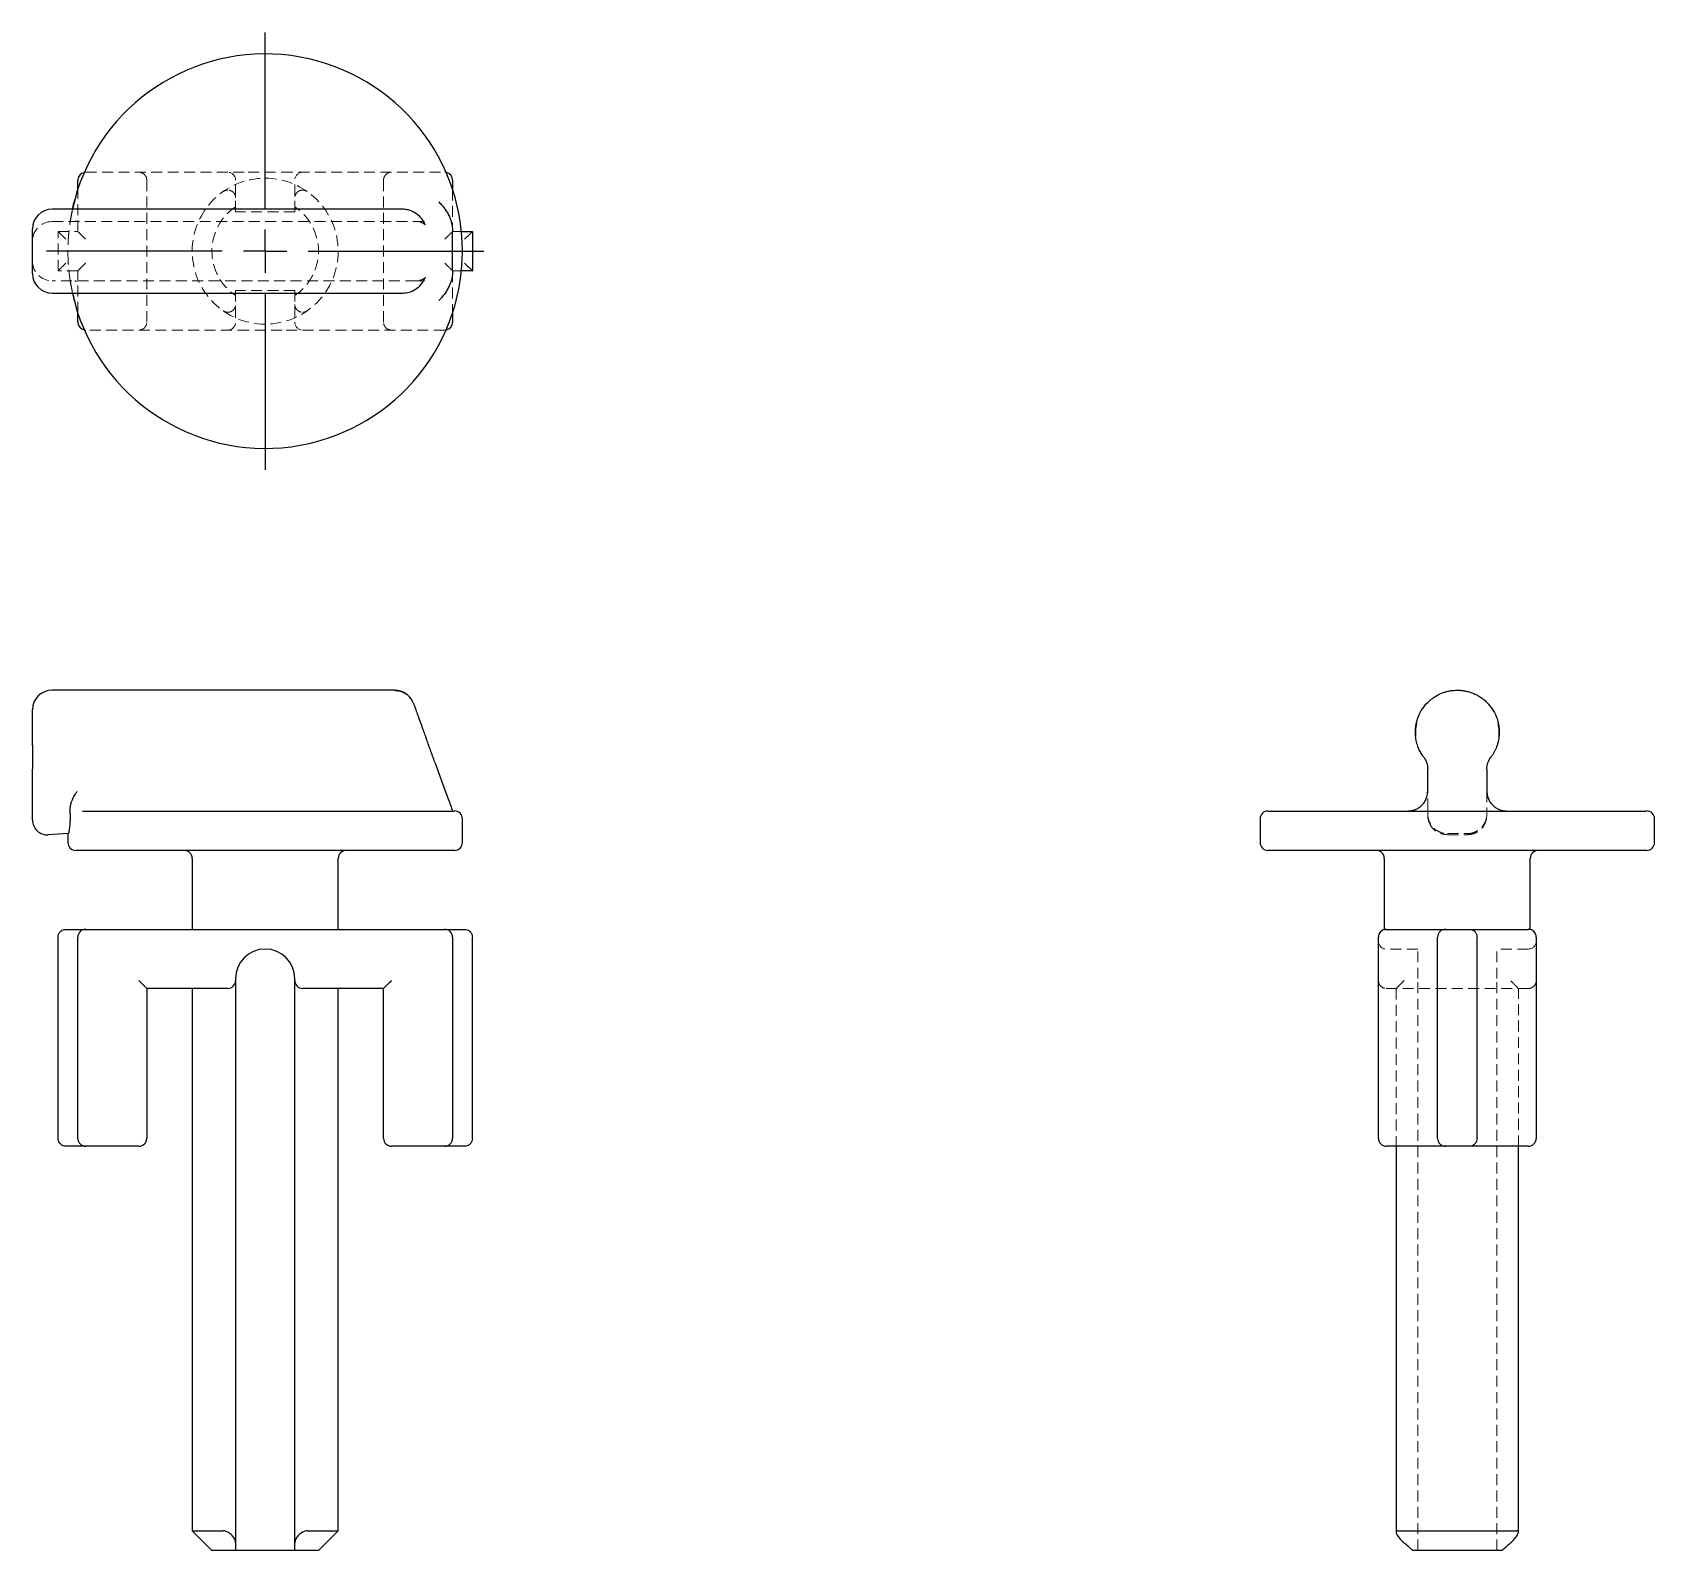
# Model space of a CAD drawing. Header units: millimetres. Extents: x 57 to 246, y 7 to 183.
import ezdxf

# ---------------------------------------------------------------- set-up
doc = ezdxf.new("R2010")
doc.units = ezdxf.units.MM
doc.linetypes.add('HIDDEN', pattern=[1.905, 1.27, -0.635])
doc.layers.add('10', color=7, linetype='Continuous')

# ---------------------------------------------------------------- blocks, each defined once
blk = doc.blocks.new('SW_CENTERMARKSYMBOL_0')
at = {"layer": '10', "color": 0}
for p, q in [((0, 5), (0, 25.42)), ((0, 0), (0, 2.5)), ((-5, 0), (-25.42, 0)), ((0, 0), (-2.5, 0)), ((0, 0), (0, -2.5)), ((0, 0), (2.5, 0)), ((5, 0), (25.42, 0)), ((0, -5), (0, -25.42))]:
    blk.add_line(p, q, dxfattribs=at)

msp = doc.modelspace()

# ---------------------------------------------------------------- linework, layer by layer
at = {"color": 7, "linetype": 'Continuous', "lineweight": 25}
for p, q in [((62.72, 165.16), (62.72, 166.25)), ((106.26, 166.25), (106.26, 165.16)), ((100.49, 162.87), (59.74, 162.87)), ((57.45, 155.42), (57.45, 160.58)), ((102.89, 161.44), (102.99, 161.44)), ((103.13, 161.03), (103.13, 161.03)), ((106.26, 155.67), (106.26, 160.33)), ((107.3, 160.29), (108.56, 160.29)), ((108.56, 160.29), (108.56, 155.71)), ((102.99, 154.56), (102.87, 154.56)), ((103.13, 154.97), (103.13, 154.97)), ((108.56, 155.71), (107.3, 155.71)), ((59.74, 153.13), (100.49, 153.13)), ((62.72, 149.75), (62.72, 150.84)), ((106.26, 150.84), (106.26, 149.75)), ((99.55, 106.98), (59.74, 106.98)), ((57.45, 100.56), (57.45, 104.69)), ((218.25, 103.18), (218.15, 102.47)), ((218.15, 101.95), (218.15, 101.67)), ((227.83, 102.63), (227.75, 103.18)), ((227.85, 101.67), (227.85, 101.95)), ((57.45, 100.56), (57.45, 97.81)), ((104.21, 98.6), (105.15, 96.02)), ((57.45, 91.9), (57.45, 97.81)), ((219.56, 95.24), (219.56, 97.81)), ((226.44, 97.81), (226.44, 95.24)), ((61.83, 92.62), (61.83, 93.14)), ((63.25, 92.94), (106.49, 92.94)), ((201, 92.94), (245, 92.94)), ((107.41, 89.28), (107.41, 92.03)), ((200.08, 92.03), (200.08, 89.28)), ((245.92, 89.28), (245.92, 92.03)), ((61.6, 90.31), (59.28, 90.17)), ((61.57, 90.31), (61.57, 89.28)), ((106.49, 88.36), (62.49, 88.36)), ((76.01, 87.44), (76.01, 79.19)), ((92.97, 79.19), (92.97, 87.44)), ((245, 88.36), (201, 88.36)), ((214.52, 87.44), (214.52, 79.19)), ((231.48, 79.19), (231.48, 87.44)), ((61.35, 79.19), (63.64, 79.19)), ((63.64, 79.19), (82.53, 79.19)), ((82.53, 79.19), (86.45, 79.19)), ((86.45, 79.19), (105.35, 79.19)), ((105.35, 79.19), (107.64, 79.19)), ((214.52, 79.19), (214.65, 79.19)), ((214.75, 79.19), (221.62, 79.19)), ((221.62, 79.19), (224.38, 79.19)), ((224.38, 79.19), (231.25, 79.19)), ((60.43, 54.9), (60.43, 78.28)), ((62.72, 54.9), (62.72, 78.28)), ((106.26, 78.28), (106.26, 54.9)), ((108.56, 54.9), (108.56, 78.28)), ((213.83, 54.9), (213.83, 78.28)), ((220.71, 54.9), (220.71, 78.28)), ((225.29, 54.9), (225.29, 78.28)), ((232.17, 78.28), (232.17, 54.9)), ((80.14, 72.32), (70.74, 72.32)), ((70.74, 72.32), (70.74, 54.9)), ((76.01, 72.32), (76.01, 9.29)), ((81.05, 73.46), (81.05, 73.24)), ((81.05, 73.24), (81.05, 7.89)), ((87.93, 73.24), (87.93, 73.46)), ((87.93, 7.89), (87.93, 73.24)), ((98.24, 72.32), (88.85, 72.32)), ((92.97, 9.29), (92.97, 72.32)), ((98.24, 54.9), (98.24, 72.32)), ((63.64, 53.98), (61.35, 53.98)), ((69.82, 53.98), (63.64, 53.98)), ((105.35, 53.98), (99.16, 53.98)), ((107.64, 53.98), (105.35, 53.98)), ((221.62, 53.98), (214.75, 53.98)), ((215.9, 53.98), (215.9, 9.14)), ((224.38, 53.98), (221.62, 53.98)), ((231.25, 53.98), (224.38, 53.98)), ((230.1, 9.14), (230.1, 53.98)), ((76.01, 9.29), (78.3, 7)), ((76.01, 9.29), (79.61, 9.29)), ((89.37, 9.29), (92.97, 9.29)), ((90.68, 7), (92.97, 9.29)), ((216.07, 9.29), (229.93, 9.29)), ((81.05, 7), (78.3, 7)), ((87.93, 7), (81.05, 7)), ((90.68, 7), (87.93, 7)), ((228.15, 7), (217.85, 7))]:
    msp.add_line(p, q, dxfattribs=at)
at = {"color": 7, "linetype": 'HIDDEN', "lineweight": 18}
for p, q in [((63.64, 167.17), (63.48, 167.15)), ((63.64, 167.17), (82.53, 167.17)), ((70.74, 149.75), (70.74, 166.25)), ((81.05, 162.58), (81.05, 166.25)), ((86.45, 167.17), (105.35, 167.17)), ((87.93, 162.58), (87.93, 166.25)), ((98.24, 149.75), (98.24, 166.25)), ((105.35, 167.17), (105.5, 167.15)), ((62.72, 160.29), (62.72, 165.16)), ((106.26, 165.16), (106.26, 160.33)), ((87.93, 162.58), (81.05, 162.58)), ((59.74, 161.44), (102.05, 161.44)), ((60.43, 155.71), (60.43, 160.29)), ((60.43, 160.29), (62.72, 160.29)), ((102.05, 161.44), (102.89, 161.44)), ((106.26, 160.29), (107.3, 160.29)), ((102.05, 154.56), (59.74, 154.56)), ((62.72, 155.71), (60.43, 155.71)), ((62.72, 150.84), (62.72, 155.71)), ((102.87, 154.56), (102.05, 154.56)), ((107.3, 155.71), (106.26, 155.71)), ((106.26, 155.67), (106.26, 150.84)), ((81.05, 153.42), (81.05, 149.75)), ((87.93, 153.42), (81.05, 153.42)), ((87.93, 153.42), (87.93, 149.75)), ((63.48, 148.85), (63.64, 148.83)), ((82.53, 148.83), (63.64, 148.83)), ((105.35, 148.83), (86.45, 148.83)), ((105.5, 148.85), (105.35, 148.83)), ((219.56, 92.62), (219.56, 93.14)), ((219.56, 92.49), (219.56, 92.62)), ((226.44, 92.49), (226.39, 92.02)), ((226.44, 92.62), (226.44, 93.14)), ((226.44, 92.62), (226.44, 92.49)), ((219.61, 92.04), (219.76, 91.63)), ((221.85, 90.17), (224.15, 90.17)), ((214.65, 79.19), (214.75, 79.19)), ((231.25, 79.19), (231.35, 79.19)), ((231.48, 79.19), (231.35, 79.19)), ((218.42, 76.9), (214.75, 76.9)), ((218.42, 73.46), (218.42, 76.9)), ((227.58, 73.46), (227.58, 76.9)), ((231.25, 76.9), (227.58, 76.9)), ((214.75, 72.32), (231.25, 72.32)), ((215.9, 72.32), (215.9, 53.98)), ((218.42, 7), (218.42, 73.46)), ((227.58, 7), (227.58, 73.46)), ((230.1, 53.98), (230.1, 72.32)), ((229.93, 9.29), (230, 9.28))]:
    msp.add_line(p, q, dxfattribs=at)
msp.add_circle((84.49, 158), 8.48, dxfattribs=at)
at = {"color": 7, "linetype": 'Continuous', "lineweight": 25}
for centre, radius, start, end in [((84.49, 158), 22.92, 195.0948, 164.9052), ((63.64, 166.25), 0.917, 99.7392, 180), ((105.35, 166.25), 0.917, 0, 80.2608), ((59.74, 160.58), 2.29, 90, 180), ((59.74, 155.42), 2.29, 180, 270), ((63.64, 149.75), 0.917, 180, 260.2608), ((105.35, 149.75), 0.917, 279.7392, 0), ((59.74, 104.69), 2.29, 90, 180), ((99.55, 104.69), 2.29, 56.3216, 90), ((99.55, 104.69), 2.29, 20, 40.88), ((106.49, 92.03), 0.917, 0, 90), ((201, 92.03), 0.917, 90, 180), ((245, 92.03), 0.917, 0, 90), ((59.18, 91.9), 1.73, 180, 273.3782), ((62.49, 89.28), 0.917, 180, 270), ((106.49, 89.28), 0.917, 270, 0), ((201, 89.28), 0.917, 180, 270), ((245, 89.28), 0.917, 270, 0), ((75.1, 87.44), 0.917, 0, 90), ((93.89, 87.44), 0.917, 90, 180), ((213.6, 87.44), 0.917, 0, 90), ((232.4, 87.44), 0.917, 90, 180), ((63.64, 78.28), 0.917, 90, 180), ((105.35, 78.28), 0.917, 0, 90), ((214.75, 78.28), 0.917, 90, 180), ((231.25, 78.28), 0.917, 0, 90), ((84.49, 73.46), 3.44, 0, 180), ((80.14, 73.24), 0.917, 270, 0), ((88.85, 73.24), 0.917, 180, 270), ((63.64, 54.9), 0.917, 180, 270), ((69.82, 54.9), 0.917, 270, 0), ((99.16, 54.9), 0.917, 180, 270), ((105.35, 54.9), 0.917, 270, 0), ((214.75, 54.9), 0.917, 180, 270), ((231.25, 54.9), 0.917, 270, 0)]:
    msp.add_arc(centre, radius, start, end, dxfattribs=at)
at = {"color": 7, "linetype": 'HIDDEN', "lineweight": 18}
for centre, radius, start, end in [((80.14, 166.25), 0.917, 0, 90), ((88.85, 166.25), 0.917, 90, 180), ((80.14, 164.18), 0.917, 90, 125.1527), ((88.85, 164.18), 0.917, 54.8473, 90), ((84.49, 158), 6.19, 123.749, 236.251), ((84.49, 158), 6.19, 303.749, 56.251), ((59.74, 159.15), 2.29, 90, 180), ((59.74, 156.85), 2.29, 180, 270), ((80.14, 151.82), 0.917, 234.8473, 270), ((88.85, 151.82), 0.917, 270, 305.1527), ((80.14, 149.75), 0.917, 270, 0), ((88.85, 149.75), 0.917, 180, 270), ((214.75, 77.82), 0.917, 180, 270), ((231.25, 77.82), 0.917, 270, 0)]:
    msp.add_arc(centre, radius, start, end, dxfattribs=at)
for points, knots in [([(70.74, 166.25), (70.74, 166.36), (70.72, 166.48), (70.63, 166.7), (70.56, 166.81), (70.38, 166.99), (70.28, 167.06), (70.05, 167.15), (69.93, 167.17), (69.82, 167.17)], [0, 0, 0, 0, 0.25, 0.25, 0.5, 0.5, 0.75, 0.75, 1, 1, 1, 1]), ([(82.53, 167.17), (83.19, 167.17), (83.84, 167.17), (85.15, 167.17), (85.8, 167.17), (86.45, 167.17)], [0, 0, 0, 0, 0.000854533, 0.000854533, 0.001709066, 0.001709066, 0.001709066, 0.001709066]), ([(98.24, 166.25), (98.24, 166.36), (98.26, 166.48), (98.35, 166.7), (98.42, 166.81), (98.6, 166.99), (98.71, 167.06), (98.94, 167.15), (99.05, 167.17), (99.16, 167.17)], [0, 0, 0, 0, 0.25, 0.25, 0.5, 0.5, 0.75, 0.75, 1, 1, 1, 1]), ([(81.05, 164.18), (81.05, 164.29), (81.04, 164.41), (80.95, 164.63), (80.88, 164.74), (80.7, 164.92), (80.59, 164.99), (80.36, 165.08), (80.25, 165.1), (80.14, 165.1)], [0, 0, 0, 0, 0.25, 0.25, 0.5, 0.5, 0.75, 0.75, 1, 1, 1, 1]), ([(88.85, 165.1), (88.74, 165.1), (88.62, 165.08), (88.4, 164.99), (88.29, 164.92), (88.11, 164.74), (88.04, 164.63), (87.95, 164.41), (87.93, 164.29), (87.93, 164.18)], [0, 0, 0, 0, 0.25, 0.25, 0.5, 0.5, 0.75, 0.75, 1, 1, 1, 1]), ([(61.83, 161.44), (61.86, 161.61), (61.92, 161.96), (62.01, 162.46), (62.08, 162.78), (62.1, 162.87)], [0, 0, 0, 0, 0.416251, 0.830472, 1, 1, 1, 1]), ([(62.12, 162.87), (62.07, 162.65), (61.96, 162.14), (61.88, 161.64), (61.85, 161.46), (61.85, 161.44)], [0, 0, 0, 0, 0.414444, 0.935805, 1, 1, 1, 1]), ([(60.43, 160.29), (60.43, 160.29), (60.45, 160.27), (60.54, 160.18), (60.61, 160.11), (60.79, 159.93), (60.89, 159.83), (61.12, 159.6), (61.24, 159.48), (61.35, 159.38)], [0, 0, 0, 0, 0.25, 0.25, 0.5, 0.5, 0.75, 0.75, 1, 1, 1, 1]), ([(61.6, 159.15), (61.61, 159.3), (61.62, 159.45), (61.64, 159.74), (61.65, 159.89), (61.68, 160.16), (61.69, 160.29), (61.72, 160.54), (61.73, 160.66), (61.77, 160.98), (61.79, 161.15), (61.82, 161.38), (61.83, 161.44), (61.83, 161.44)], [0, 0, 0, 0, 0.125, 0.125, 0.25, 0.25, 0.375, 0.375, 0.5, 0.5, 0.75, 0.75, 1, 1, 1, 1]), ([(62.38, 161.44), (62.39, 161.45), (62.47, 161.48), (62.56, 161.48), (62.64, 161.48)], [0, 0, 0, 0, 0.105044, 1, 1, 1, 1]), ([(62.72, 160.29), (62.72, 160.29), (62.74, 160.27), (62.83, 160.18), (62.9, 160.11), (63.08, 159.93), (63.19, 159.83), (63.41, 159.6), (63.53, 159.48), (63.64, 159.38)], [0, 0, 0, 0, 0.25, 0.25, 0.5, 0.5, 0.75, 0.75, 1, 1, 1, 1]), ([(102.45, 161.4), (102.53, 161.37), (102.7, 161.31), (102.93, 161.19), (103.02, 161.12), (103.07, 161.09)], [0, 0, 0, 0, 0.282256, 0.6129993, 1, 1, 1, 1]), ([(105.35, 159.38), (105.46, 159.48), (105.57, 159.6), (105.8, 159.83), (105.91, 159.93), (106.09, 160.11), (106.16, 160.18), (106.25, 160.27), (106.26, 160.29), (106.26, 160.29)], [0, 0, 0, 0, 0.25, 0.25, 0.5, 0.5, 0.75, 0.75, 1, 1, 1, 1]), ([(60.43, 155.71), (60.43, 155.71), (60.45, 155.73), (60.54, 155.82), (60.61, 155.89), (60.79, 156.07), (60.89, 156.17), (61.12, 156.4), (61.24, 156.52), (61.35, 156.62)], [0, 0, 0, 0, 0.25, 0.25, 0.5, 0.5, 0.75, 0.75, 1, 1, 1, 1]), ([(61.83, 154.56), (61.83, 154.56), (61.83, 154.58), (61.82, 154.64), (61.82, 154.68), (61.8, 154.79), (61.79, 154.87), (61.77, 155.03), (61.75, 155.13), (61.73, 155.34), (61.72, 155.45), (61.69, 155.7), (61.68, 155.84), (61.64, 156.25), (61.62, 156.55), (61.6, 156.85)], [0, 0, 0, 0, 0.125, 0.125, 0.25, 0.25, 0.375, 0.375, 0.5, 0.5, 0.625, 0.625, 0.75, 0.75, 1, 1, 1, 1]), ([(63.64, 156.62), (63.53, 156.52), (63.41, 156.4), (63.19, 156.17), (63.08, 156.07), (62.9, 155.89), (62.83, 155.82), (62.74, 155.73), (62.72, 155.71), (62.72, 155.71)], [0, 0, 0, 0, 0.25, 0.25, 0.5, 0.5, 0.75, 0.75, 1, 1, 1, 1]), ([(106.26, 155.71), (106.26, 155.71), (106.25, 155.73), (106.16, 155.82), (106.09, 155.89), (105.91, 156.07), (105.8, 156.17), (105.57, 156.4), (105.46, 156.52), (105.35, 156.62)], [0, 0, 0, 0, 0.25, 0.25, 0.5, 0.5, 0.75, 0.75, 1, 1, 1, 1]), ([(62.37, 152.03), (62.35, 152.09), (62.32, 152.21), (62.27, 152.39), (62.23, 152.56), (62.19, 152.73), (62.15, 152.9), (62.11, 153.07), (62.07, 153.24), (62.03, 153.46), (61.98, 153.73), (61.92, 154.03), (61.87, 154.31), (61.85, 154.48), (61.83, 154.56)], [0, 0, 0, 0, 0.0636709, 0.1266888, 0.1892062, 0.2513795, 0.3133677, 0.3753312, 0.4374305, 0.4998252, 0.6248063, 0.7492868, 0.8751096, 1, 1, 1, 1]), ([(61.85, 154.56), (61.85, 154.54), (61.88, 154.36), (61.96, 153.86), (62.07, 153.35), (62.12, 153.13)], [0, 0, 0, 0, 0.064185, 0.5855516, 1, 1, 1, 1]), ([(62.64, 154.52), (62.56, 154.52), (62.47, 154.52), (62.39, 154.55), (62.38, 154.56)], [0, 0, 0, 0, 0.89496, 1, 1, 1, 1]), ([(103.13, 154.97), (103.1, 154.94), (103.04, 154.88), (102.78, 154.72), (102.56, 154.64), (102.45, 154.6)], [0, 0, 0, 0, 0.30367, 0.642399, 1, 1, 1, 1]), ([(80.14, 150.9), (80.25, 150.9), (80.36, 150.92), (80.59, 151.01), (80.7, 151.08), (80.88, 151.26), (80.95, 151.37), (81.04, 151.59), (81.05, 151.71), (81.05, 151.82)], [0, 0, 0, 0, 0.25, 0.25, 0.5, 0.5, 0.75, 0.75, 1, 1, 1, 1]), ([(87.93, 151.82), (87.93, 151.71), (87.95, 151.59), (88.04, 151.37), (88.11, 151.26), (88.29, 151.08), (88.4, 151.01), (88.62, 150.92), (88.74, 150.9), (88.85, 150.9)], [0, 0, 0, 0, 0.25, 0.25, 0.5, 0.5, 0.75, 0.75, 1, 1, 1, 1]), ([(69.82, 148.83), (69.93, 148.83), (70.05, 148.85), (70.28, 148.94), (70.38, 149.01), (70.56, 149.19), (70.63, 149.3), (70.72, 149.52), (70.74, 149.64), (70.74, 149.75)], [0, 0, 0, 0, 0.25, 0.25, 0.5, 0.5, 0.75, 0.75, 1, 1, 1, 1]), ([(99.16, 148.83), (99.05, 148.83), (98.94, 148.85), (98.71, 148.94), (98.6, 149.01), (98.42, 149.19), (98.35, 149.3), (98.26, 149.52), (98.24, 149.64), (98.24, 149.75)], [0, 0, 0, 0, 0.25, 0.25, 0.5, 0.5, 0.75, 0.75, 1, 1, 1, 1]), ([(86.45, 148.83), (85.8, 148.83), (85.15, 148.83), (83.84, 148.83), (83.19, 148.83), (82.53, 148.83)], [0, 0, 0, 0, 0.000854533, 0.000854533, 0.001709066, 0.001709066, 0.001709066, 0.001709066]), ([(101.38, 106.07), (101.27, 106.19), (101.13, 106.37), (100.85, 106.55), (100.65, 106.67), (100.44, 106.77), (100.23, 106.86), (100.04, 106.93), (99.94, 106.95), (99.88, 106.96)], [0, 0, 0, 0, 0.287845, 0.408267, 0.515303, 0.616314, 0.723078, 0.847889, 1, 1, 1, 1]), ([(219.56, 93.14), (219.56, 93.19), (219.56, 93.29), (219.56, 93.44), (219.56, 93.6), (219.56, 93.75), (219.56, 93.91), (219.56, 94.08), (219.56, 94.27), (219.56, 94.5), (219.56, 94.74), (219.56, 94.99), (219.56, 95.15), (219.56, 95.24)], [0, 0, 0, 0, 0.06502, 0.131791, 0.200602, 0.271719, 0.345382, 0.421807, 0.501187, 0.620048, 0.7504, 0.863439, 1, 1, 1, 1]), ([(226.44, 95.24), (226.44, 95.15), (226.44, 94.99), (226.44, 94.74), (226.44, 94.5), (226.44, 94.23), (226.44, 93.96), (226.44, 93.68), (226.44, 93.41), (226.44, 93.23), (226.44, 93.14)], [0, 0, 0, 0, 0.136079, 0.249466, 0.379442, 0.498871, 0.635684, 0.763985, 0.884955, 1, 1, 1, 1]), ([(219.56, 92.62), (219.56, 92.47), (219.58, 92.32), (219.64, 92.02), (219.68, 91.88), (219.79, 91.6), (219.87, 91.46), (220.03, 91.21), (220.13, 91.1), (220.34, 90.88), (220.45, 90.79), (220.7, 90.62), (220.84, 90.55), (221.25, 90.37), (221.55, 90.31), (221.85, 90.31)], [0, 0, 0, 0, 0.125, 0.125, 0.25, 0.25, 0.375, 0.375, 0.5, 0.5, 0.625, 0.625, 0.75, 0.75, 1, 1, 1, 1]), ([(219.74, 91.61), (219.73, 91.62), (219.69, 91.7), (219.64, 91.88), (219.58, 92.16), (219.57, 92.38), (219.56, 92.49)], [0, 0, 0, 0, 0.0319648, 0.283316, 0.6060107, 1, 1, 1, 1]), ([(224.15, 90.31), (224.3, 90.31), (224.45, 90.32), (224.74, 90.38), (224.89, 90.43), (225.16, 90.55), (225.29, 90.62), (225.54, 90.79), (225.66, 90.88), (225.98, 91.2), (226.15, 91.46), (226.38, 92.01), (226.44, 92.31), (226.44, 92.62)], [0, 0, 0, 0, 0.125, 0.125, 0.25, 0.25, 0.375, 0.375, 0.5, 0.5, 0.75, 0.75, 1, 1, 1, 1]), ([(219.76, 91.63), (219.8, 91.51), (219.93, 91.14), (220.38, 90.67), (221.05, 90.27), (221.59, 90.22), (221.85, 90.19)], [0, 0, 0, 0, 0.144309, 0.430537, 0.715752, 1, 1, 1, 1]), ([(224.15, 90.19), (224.41, 90.22), (224.95, 90.27), (225.62, 90.67), (226.16, 91.26), (226.31, 91.77), (226.39, 92.04)], [0, 0, 0, 0, 0.244602, 0.490036, 0.736342, 1, 1, 1, 1]), ([(213.83, 73.24), (213.83, 73.13), (213.85, 73.01), (213.94, 72.78), (214.01, 72.68), (214.19, 72.5), (214.3, 72.43), (214.52, 72.34), (214.64, 72.32), (214.75, 72.32)], [0, 0, 0, 0, 0.25, 0.25, 0.5, 0.5, 0.75, 0.75, 1, 1, 1, 1]), ([(216.82, 73.24), (216.71, 73.13), (216.59, 73.01), (216.37, 72.78), (216.26, 72.68), (216.08, 72.5), (216.01, 72.43), (215.92, 72.34), (215.9, 72.32), (215.9, 72.32)], [0, 0, 0, 0, 0.25, 0.25, 0.5, 0.5, 0.75, 0.75, 1, 1, 1, 1]), ([(230.1, 72.32), (230.1, 72.32), (230.08, 72.34), (229.99, 72.43), (229.92, 72.5), (229.74, 72.68), (229.63, 72.78), (229.41, 73.01), (229.29, 73.13), (229.18, 73.24)], [0, 0, 0, 0, 0.25, 0.25, 0.5, 0.5, 0.75, 0.75, 1, 1, 1, 1]), ([(231.25, 72.32), (231.36, 72.32), (231.48, 72.34), (231.7, 72.43), (231.81, 72.5), (231.99, 72.68), (232.06, 72.78), (232.15, 73.01), (232.17, 73.13), (232.17, 73.24)], [0, 0, 0, 0, 0.25, 0.25, 0.5, 0.5, 0.75, 0.75, 1, 1, 1, 1])]:
    msp.add_open_spline(points, degree=3, knots=knots, dxfattribs=at)
at = {"color": 7, "linetype": 'Continuous', "lineweight": 25}
for points, knots in [([(62.1, 162.87), (62.13, 163), (62.2, 163.36), (62.3, 163.73), (62.37, 163.97)], [0, 0, 0, 0, 0.367859, 1, 1, 1, 1]), ([(62.38, 163.96), (62.3, 163.65), (62.2, 163.27), (62.13, 162.93), (62.12, 162.87)], [0, 0, 0, 0, 0.826662, 1, 1, 1, 1]), ([(103.13, 161.03), (103.03, 161.22), (102.81, 161.63), (102.27, 162.25), (101.62, 162.65), (101, 162.84), (100.66, 162.86), (100.49, 162.87)], [0, 0, 0, 0, 0.2197395, 0.4585122, 0.7225016, 0.8611162, 1, 1, 1, 1]), ([(104.66, 163.73), (104.72, 163.66), (104.85, 163.53), (105.03, 163.33), (105.2, 163.13), (105.35, 162.93), (105.49, 162.73), (105.69, 162.43), (105.9, 162.02), (106.08, 161.53), (106.19, 161.1), (106.25, 160.71), (106.26, 160.46), (106.26, 160.33)], [0, 0, 0, 0, 0.071395, 0.140804, 0.208321, 0.274051, 0.338103, 0.4006, 0.55181, 0.699698, 0.801578, 0.901359, 1, 1, 1, 1]), ([(107.64, 159.38), (107.75, 159.48), (107.86, 159.6), (108.09, 159.83), (108.2, 159.93), (108.38, 160.11), (108.45, 160.18), (108.54, 160.27), (108.56, 160.29), (108.56, 160.29)], [0, 0, 0, 0, 0.25, 0.25, 0.5, 0.5, 0.75, 0.75, 1, 1, 1, 1]), ([(107.64, 156.62), (107.75, 156.52), (107.86, 156.4), (108.09, 156.17), (108.2, 156.07), (108.38, 155.89), (108.45, 155.82), (108.54, 155.73), (108.56, 155.71), (108.56, 155.71)], [0, 0, 0, 0, 0.25, 0.25, 0.5, 0.5, 0.75, 0.75, 1, 1, 1, 1]), ([(100.49, 153.13), (100.73, 153.15), (101.24, 153.19), (101.97, 153.54), (102.65, 154.12), (102.97, 154.69), (103.13, 154.97)], [0, 0, 0, 0, 0.219056, 0.464703, 0.728934, 1, 1, 1, 1]), ([(106.26, 155.67), (106.26, 155.61), (106.26, 155.49), (106.25, 155.31), (106.23, 155.12), (106.2, 154.94), (106.16, 154.76), (106.08, 154.46), (105.93, 154.06), (105.69, 153.58), (105.4, 153.12), (105.06, 152.68), (104.8, 152.41), (104.66, 152.27)], [0, 0, 0, 0, 0.0468682, 0.0939235, 0.1412732, 0.1890223, 0.2372735, 0.2861264, 0.4269452, 0.5710227, 0.7059261, 0.8485528, 1, 1, 1, 1]), ([(62.12, 153.13), (62.13, 153.07), (62.2, 152.73), (62.3, 152.35), (62.38, 152.04)], [0, 0, 0, 0, 0.173338, 1, 1, 1, 1]), ([(101.38, 106.07), (101.27, 106.2), (101.06, 106.44), (100.67, 106.66), (100.33, 106.78), (100.07, 106.86), (99.8, 106.91), (99.64, 106.93), (99.56, 106.94)], [0, 0, 0, 0, 0.284094, 0.537972, 0.654415, 0.766834, 0.880034, 1, 1, 1, 1]), ([(218.13, 102.11), (218.13, 102.18), (218.13, 102.33), (218.15, 102.53), (218.17, 102.73), (218.19, 102.91), (218.23, 103.09), (218.26, 103.25), (218.3, 103.4), (218.34, 103.54), (218.39, 103.67), (218.43, 103.79), (218.58, 104.19), (218.91, 104.82), (219.43, 105.45), (219.88, 105.86), (220.23, 106.13), (220.6, 106.36), (220.98, 106.55), (221.38, 106.71), (221.78, 106.83), (222.19, 106.92), (222.59, 106.97), (222.87, 106.98), (223, 106.98)], [0, 0, 0, 0, 0.028634, 0.055944, 0.081928, 0.106588, 0.129922, 0.151931, 0.172616, 0.191975, 0.21001, 0.226719, 0.242104, 0.379386, 0.502758, 0.560984, 0.618438, 0.675132, 0.731076, 0.786284, 0.840767, 0.894538, 0.947611, 1, 1, 1, 1]), ([(223, 106.98), (223.08, 106.98), (223.23, 106.98), (223.46, 106.96), (223.68, 106.94), (223.91, 106.9), (224.14, 106.85), (224.37, 106.79), (224.59, 106.72), (224.82, 106.63), (225.04, 106.54), (225.25, 106.43), (225.47, 106.31), (225.68, 106.19), (225.88, 106.04), (226.07, 105.89), (226.26, 105.73), (226.61, 105.4), (227.09, 104.82), (227.44, 104.15), (227.63, 103.64), (227.72, 103.33), (227.8, 102.97), (227.86, 102.56), (227.87, 102.27), (227.87, 102.11)], [0, 0, 0, 0, 0.029388, 0.05899, 0.08881, 0.11885, 0.149112, 0.179599, 0.210313, 0.241256, 0.272431, 0.30384, 0.335485, 0.367368, 0.399491, 0.431857, 0.464466, 0.497322, 0.620666, 0.75796, 0.79354, 0.835535, 0.883944, 0.938766, 1, 1, 1, 1]), ([(101.7, 105.48), (101.7, 105.48), (101.71, 105.45), (101.75, 105.35), (101.78, 105.27), (101.87, 105.03), (101.92, 104.88), (102.06, 104.51), (102.14, 104.29), (102.31, 103.81), (102.4, 103.56), (102.59, 103.04), (102.68, 102.79), (102.86, 102.31), (102.94, 102.08), (103.09, 101.68), (103.15, 101.5), (103.21, 101.35)], [0, 0, 0, 0, 0.125, 0.125, 0.25, 0.25, 0.375, 0.375, 0.5, 0.5, 0.625, 0.625, 0.75, 0.75, 0.875, 0.875, 1, 1, 1, 1]), ([(218.15, 102.47), (218.14, 102.46), (218.12, 102.29), (218.13, 102.11), (218.15, 101.95)], [0, 0, 0, 0, 0.077179, 1, 1, 1, 1]), ([(219.1, 99.19), (219.06, 99.25), (218.97, 99.37), (218.84, 99.58), (218.71, 99.81), (218.58, 100.06), (218.46, 100.34), (218.35, 100.64), (218.26, 100.97), (218.19, 101.33), (218.14, 101.71), (218.13, 101.98), (218.13, 102.11)], [0, 0, 0, 0, 0.07059, 0.147713, 0.231369, 0.32156, 0.418288, 0.521554, 0.631358, 0.7477, 0.87058, 1, 1, 1, 1]), ([(227.87, 102.11), (227.87, 102.04), (227.87, 101.89), (227.85, 101.67), (227.83, 101.45), (227.8, 101.25), (227.75, 101.05), (227.71, 100.86), (227.66, 100.67), (227.6, 100.5), (227.54, 100.33), (227.47, 100.18), (227.4, 100.03), (227.33, 99.88), (227.26, 99.75), (227.19, 99.62), (227.11, 99.5), (227.04, 99.39), (226.97, 99.29), (226.92, 99.22), (226.9, 99.19)], [0, 0, 0, 0, 0.072712, 0.143405, 0.212079, 0.278734, 0.34337, 0.405988, 0.466587, 0.525167, 0.58173, 0.636274, 0.6888, 0.739308, 0.787799, 0.834272, 0.878729, 0.921168, 0.961592, 1, 1, 1, 1]), ([(227.85, 101.95), (227.87, 102.11), (227.88, 102.34), (227.84, 102.56), (227.83, 102.63)], [0, 0, 0, 0, 0.713636, 1, 1, 1, 1]), ([(104.21, 98.6), (104.03, 99.08), (103.85, 99.58), (103.51, 100.52), (103.35, 100.96), (103.21, 101.35)], [0, 0, 0, 0, 0.5, 0.5, 1, 1, 1, 1]), ([(219.1, 99.19), (219.25, 98.99), (219.37, 98.77), (219.52, 98.3), (219.56, 98.06), (219.56, 97.81)], [0, 0, 0, 0, 0.5, 0.5, 1, 1, 1, 1]), ([(226.44, 97.81), (226.44, 98.06), (226.48, 98.3), (226.63, 98.77), (226.75, 98.99), (226.9, 99.19)], [0, 0, 0, 0, 0.5, 0.5, 1, 1, 1, 1]), ([(61.83, 93.14), (61.83, 93.19), (61.84, 93.29), (61.85, 93.44), (61.88, 93.6), (61.92, 93.75), (61.96, 93.91), (62.02, 94.08), (62.1, 94.27), (62.2, 94.5), (62.33, 94.74), (62.48, 94.99), (62.58, 95.15), (62.64, 95.24)], [0, 0, 0, 0, 0.06502, 0.131791, 0.200602, 0.271719, 0.345382, 0.421807, 0.501187, 0.620048, 0.7504, 0.863439, 1, 1, 1, 1]), ([(105.15, 96.02), (105.35, 95.47), (105.55, 94.9), (105.94, 93.84), (106.12, 93.35), (106.26, 92.94)], [0, 0, 0, 0, 0.5, 0.5, 1, 1, 1, 1]), ([(217.27, 92.94), (217.31, 92.95), (217.39, 92.95), (217.52, 92.96), (217.64, 92.97), (217.76, 93), (217.88, 93.03), (218, 93.06), (218.22, 93.14), (218.54, 93.31), (218.9, 93.6), (219.2, 93.97), (219.38, 94.31), (219.48, 94.63), (219.55, 94.91), (219.56, 95.12), (219.56, 95.24)], [0, 0, 0, 0, 0.030284, 0.060719, 0.091352, 0.122227, 0.153388, 0.184877, 0.216735, 0.33614, 0.466403, 0.59243, 0.737325, 0.804994, 0.892552, 1, 1, 1, 1]), ([(226.44, 95.24), (226.44, 95.18), (226.44, 95.08), (226.46, 94.94), (226.48, 94.8), (226.5, 94.68), (226.53, 94.57), (226.57, 94.48), (226.64, 94.27), (226.8, 93.97), (227.1, 93.6), (227.46, 93.31), (227.8, 93.13), (228.09, 93.03), (228.3, 92.98), (228.51, 92.95), (228.66, 92.95), (228.73, 92.94)], [0, 0, 0, 0, 0.048502, 0.093349, 0.134542, 0.172079, 0.205963, 0.236193, 0.262771, 0.40764, 0.533687, 0.663925, 0.783349, 0.838828, 0.893276, 0.94692, 1, 1, 1, 1]), ([(61.83, 92.62), (61.83, 92.47), (61.83, 92.32), (61.82, 92.02), (61.82, 91.88), (61.8, 91.6), (61.79, 91.46), (61.77, 91.21), (61.75, 91.1), (61.73, 90.88), (61.72, 90.79), (61.69, 90.62), (61.68, 90.55), (61.64, 90.37), (61.62, 90.31), (61.6, 90.31)], [0, 0, 0, 0, 0.125, 0.125, 0.25, 0.25, 0.375, 0.375, 0.5, 0.5, 0.625, 0.625, 0.75, 0.75, 1, 1, 1, 1]), ([(60.43, 78.28), (60.43, 78.39), (60.45, 78.5), (60.54, 78.73), (60.61, 78.84), (60.79, 79.01), (60.89, 79.08), (61.12, 79.17), (61.24, 79.19), (61.35, 79.19)], [0, 0, 0, 0, 0.25, 0.25, 0.5, 0.5, 0.75, 0.75, 1, 1, 1, 1]), ([(107.64, 79.19), (107.75, 79.19), (107.86, 79.17), (108.09, 79.08), (108.2, 79.01), (108.38, 78.84), (108.45, 78.73), (108.54, 78.5), (108.56, 78.39), (108.56, 78.28)], [0, 0, 0, 0, 0.25, 0.25, 0.5, 0.5, 0.75, 0.75, 1, 1, 1, 1]), ([(214.52, 79.19), (214.43, 79.16), (214.24, 79.09), (214.01, 78.88), (213.86, 78.61), (213.84, 78.4), (213.83, 78.31)], [0, 0, 0, 0, 0.243088, 0.5, 0.756912, 1, 1, 1, 1]), ([(221.62, 79.19), (221.52, 79.19), (221.4, 79.17), (221.17, 79.08), (221.07, 79.01), (220.89, 78.84), (220.82, 78.73), (220.73, 78.5), (220.71, 78.39), (220.71, 78.28)], [0, 0, 0, 0, 0.25, 0.25, 0.5, 0.5, 0.75, 0.75, 1, 1, 1, 1]), ([(224.38, 79.19), (224.48, 79.19), (224.6, 79.17), (224.83, 79.08), (224.93, 79.01), (225.11, 78.84), (225.18, 78.73), (225.27, 78.5), (225.29, 78.39), (225.29, 78.28)], [0, 0, 0, 0, 0.25, 0.25, 0.5, 0.5, 0.75, 0.75, 1, 1, 1, 1]), ([(232.17, 78.31), (232.16, 78.4), (232.14, 78.61), (231.99, 78.88), (231.76, 79.09), (231.57, 79.16), (231.48, 79.19)], [0, 0, 0, 0, 0.243088, 0.5, 0.756912, 1, 1, 1, 1]), ([(69.82, 73.24), (69.93, 73.13), (70.05, 73.01), (70.28, 72.78), (70.38, 72.68), (70.56, 72.5), (70.63, 72.43), (70.72, 72.34), (70.74, 72.32), (70.74, 72.32)], [0, 0, 0, 0, 0.25, 0.25, 0.5, 0.5, 0.75, 0.75, 1, 1, 1, 1]), ([(99.16, 73.24), (99.05, 73.13), (98.94, 73.01), (98.71, 72.78), (98.6, 72.68), (98.42, 72.5), (98.35, 72.43), (98.26, 72.34), (98.24, 72.32), (98.24, 72.32)], [0, 0, 0, 0, 0.25, 0.25, 0.5, 0.5, 0.75, 0.75, 1, 1, 1, 1]), ([(61.35, 53.98), (61.24, 53.98), (61.12, 54), (60.89, 54.09), (60.79, 54.16), (60.61, 54.34), (60.54, 54.45), (60.45, 54.68), (60.43, 54.79), (60.43, 54.9)], [0, 0, 0, 0, 0.25, 0.25, 0.5, 0.5, 0.75, 0.75, 1, 1, 1, 1]), ([(108.56, 54.9), (108.56, 54.79), (108.54, 54.68), (108.45, 54.45), (108.38, 54.34), (108.2, 54.16), (108.09, 54.09), (107.86, 54), (107.75, 53.98), (107.64, 53.98)], [0, 0, 0, 0, 0.25, 0.25, 0.5, 0.5, 0.75, 0.75, 1, 1, 1, 1]), ([(220.71, 54.9), (220.71, 54.79), (220.73, 54.68), (220.82, 54.45), (220.89, 54.34), (221.07, 54.16), (221.17, 54.09), (221.4, 54), (221.52, 53.98), (221.62, 53.98)], [0, 0, 0, 0, 0.25, 0.25, 0.5, 0.5, 0.75, 0.75, 1, 1, 1, 1]), ([(225.29, 54.9), (225.29, 54.79), (225.27, 54.68), (225.18, 54.45), (225.11, 54.34), (224.93, 54.16), (224.83, 54.09), (224.6, 54), (224.48, 53.98), (224.38, 53.98)], [0, 0, 0, 0, 0.25, 0.25, 0.5, 0.5, 0.75, 0.75, 1, 1, 1, 1]), ([(81.05, 7.89), (81.05, 8.03), (81.02, 8.17), (80.91, 8.39), (80.87, 8.47), (80.77, 8.61), (80.71, 8.68), (80.52, 8.89), (80.36, 9.02), (80.08, 9.17), (79.99, 9.22), (79.79, 9.28), (79.7, 9.29), (79.61, 9.29)], [0, 0, 0, 0, 0.25, 0.25, 0.375, 0.375, 0.5, 0.5, 0.75, 0.75, 0.875, 0.875, 1, 1, 1, 1]), ([(81.05, 7.89), (81.05, 7.73), (81.05, 7.43), (81.05, 7.14), (81.05, 7)], [0, 0, 0, 0, 0.519335, 1, 1, 1, 1]), ([(89.37, 9.29), (89.29, 9.29), (89.19, 9.28), (89, 9.22), (88.9, 9.17), (88.72, 9.07), (88.63, 9.01), (88.47, 8.89), (88.4, 8.82), (88.21, 8.61), (88.11, 8.47), (87.97, 8.17), (87.93, 8.03), (87.93, 7.89)], [0, 0, 0, 0, 0.125, 0.125, 0.25, 0.25, 0.375, 0.375, 0.5, 0.5, 0.75, 0.75, 1, 1, 1, 1]), ([(87.93, 7), (87.93, 7.14), (87.93, 7.43), (87.93, 7.73), (87.93, 7.89)], [0, 0, 0, 0, 0.480665, 1, 1, 1, 1]), ([(216.07, 9.29), (216.01, 9.29), (215.96, 9.28), (215.91, 9.22), (215.9, 9.17), (215.9, 9.07), (215.92, 9.01), (215.97, 8.89), (216.01, 8.82), (216.14, 8.61), (216.25, 8.47), (216.51, 8.17), (216.66, 8.03), (216.82, 7.89)], [0, 0, 0, 0, 0.125, 0.125, 0.25, 0.25, 0.375, 0.375, 0.5, 0.5, 0.75, 0.75, 1, 1, 1, 1]), ([(217.85, 7), (217.69, 7.14), (217.34, 7.43), (216.99, 7.73), (216.82, 7.89)], [0, 0, 0, 0, 0.480665, 1, 1, 1, 1]), ([(229.18, 7.89), (229.34, 8.03), (229.49, 8.17), (229.68, 8.39), (229.74, 8.47), (229.85, 8.61), (229.9, 8.68), (230.03, 8.89), (230.09, 9.02), (230.1, 9.17), (230.09, 9.22), (230.04, 9.28), (229.99, 9.29), (229.93, 9.29)], [0, 0, 0, 0, 0.25, 0.25, 0.375, 0.375, 0.5, 0.5, 0.75, 0.75, 0.875, 0.875, 1, 1, 1, 1])]:
    msp.add_open_spline(points, degree=3, knots=knots, dxfattribs=at)
at = {"color": 7, "linetype": 'HIDDEN', "lineweight": 18}
for points in [[(61.6, 156.85), (61.56, 157.62), (61.56, 158.38), (61.6, 159.15)], [(221.85, 90.31), (222.62, 90.31), (223.38, 90.31), (224.15, 90.31)]]:
    msp.add_open_spline(points, degree=3, dxfattribs=at)
at = {"color": 7, "linetype": 'Continuous', "lineweight": 25}
msp.add_open_spline([(228.15, 7), (228.5, 7.29), (228.84, 7.59), (229.18, 7.89)], degree=3, dxfattribs=at)

# ---------------------------------------------------------------- block references
at = {"layer": '10'}
msp.add_blockref('SW_CENTERMARKSYMBOL_0', (84.49, 158), dxfattribs=at)

doc.saveas('drawing.dxf')
